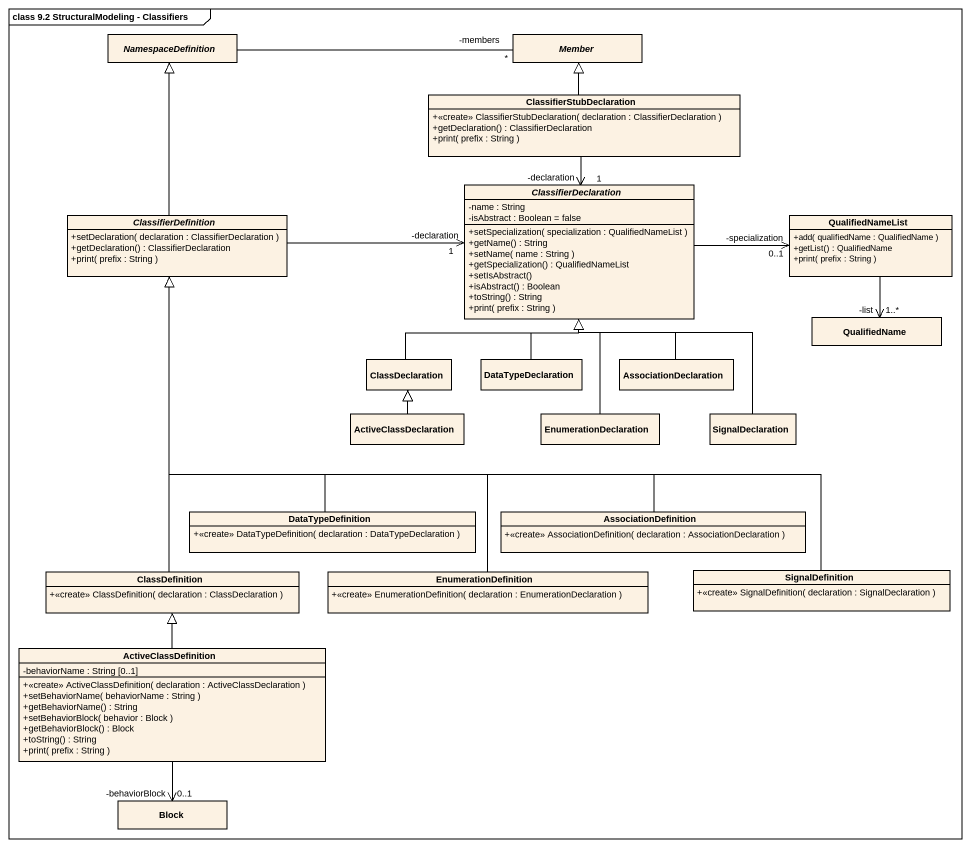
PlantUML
@startuml
mainframe class 9.2 StructuralModeling - Classifiers
hide circle
hide empty members
skinparam classAttributeIconSize 0
abstract class NamespaceDefinition
abstract class Member
class ClassifierStubDeclaration {
  +<<create>> ClassifierStubDeclaration( declaration : ClassifierDeclaration )
  +getDeclaration() : ClassifierDeclaration
  +print( prefix : String )
}
abstract class ClassifierDefinition {
  +setDeclaration( declaration : ClassifierDeclaration )
  +getDeclaration() : ClassifierDeclaration
  +print( prefix : String )
}
abstract class ClassifierDeclaration {
  -name : String
  -isAbstract : Boolean = false
  +setSpecialization( specialization : QualifiedNameList )
  +getName() : String
  +setName( name : String )
  +getSpecialization() : QualifiedNameList
  +setIsAbstract()
  +isAbstract() : Boolean
  +toString() : String
  +print( prefix : String )
}
class QualifiedNameList {
  +add( qualifiedName : QualifiedName )
  +getList() : QualifiedName
  +print( prefix : String )
}
class QualifiedName
class ClassDeclaration
class DataTypeDeclaration
class AssociationDeclaration
class ActiveClassDeclaration
class EnumerationDeclaration
class SignalDeclaration
class DataTypeDefinition {
  +<<create>> DataTypeDefinition( declaration : DataTypeDeclaration )
}
class AssociationDefinition {
  +<<create>> AssociationDefinition( declaration : AssociationDeclaration )
}
class ClassDefinition {
  +<<create>> ClassDefinition( declaration : ClassDeclaration )
}
class EnumerationDefinition {
  +<<create>> EnumerationDefinition( declaration : EnumerationDeclaration )
}
class SignalDefinition {
  +<<create>> SignalDefinition( declaration : SignalDeclaration )
}
class ActiveClassDefinition {
  -behaviorName : String [0..1]
  +<<create>> ActiveClassDefinition( declaration : ActiveClassDeclaration )
  +setBehaviorName( behaviorName : String )
  +getBehaviorName() : String
  +setBehaviorBlock( behavior : Block )
  +getBehaviorBlock() : Block
  +toString() : String
  +print( prefix : String )
}
class Block
NamespaceDefinition -right- "-members\n*" Member
ClassifierStubDeclaration -up-|> Member
ClassifierStubDeclaration --> "-declaration\n1" ClassifierDeclaration
ClassifierDefinition -up-|> NamespaceDefinition
ClassifierDefinition -right-> "-declaration\n1" ClassifierDeclaration
ClassifierDeclaration -right-> "-specialization\n0..1" QualifiedNameList
QualifiedNameList --> "1..*\n-list" QualifiedName
ClassDeclaration -up-|> ClassifierDeclaration
DataTypeDeclaration -up-|> ClassifierDeclaration
AssociationDeclaration -up-|> ClassifierDeclaration
ActiveClassDeclaration -up-|> ClassDeclaration
EnumerationDeclaration -up-|> ClassifierDeclaration
SignalDeclaration -up-|> ClassifierDeclaration
DataTypeDefinition -up-|> ClassifierDefinition
AssociationDefinition -up-|> ClassifierDefinition
ClassDefinition -up-|> ClassifierDefinition
EnumerationDefinition -up-|> ClassifierDefinition
SignalDefinition -left-|> ClassifierDefinition
ActiveClassDefinition -up-|> ClassDefinition
ActiveClassDefinition --> "-behaviorBlock\n0..1" Block
@enduml
